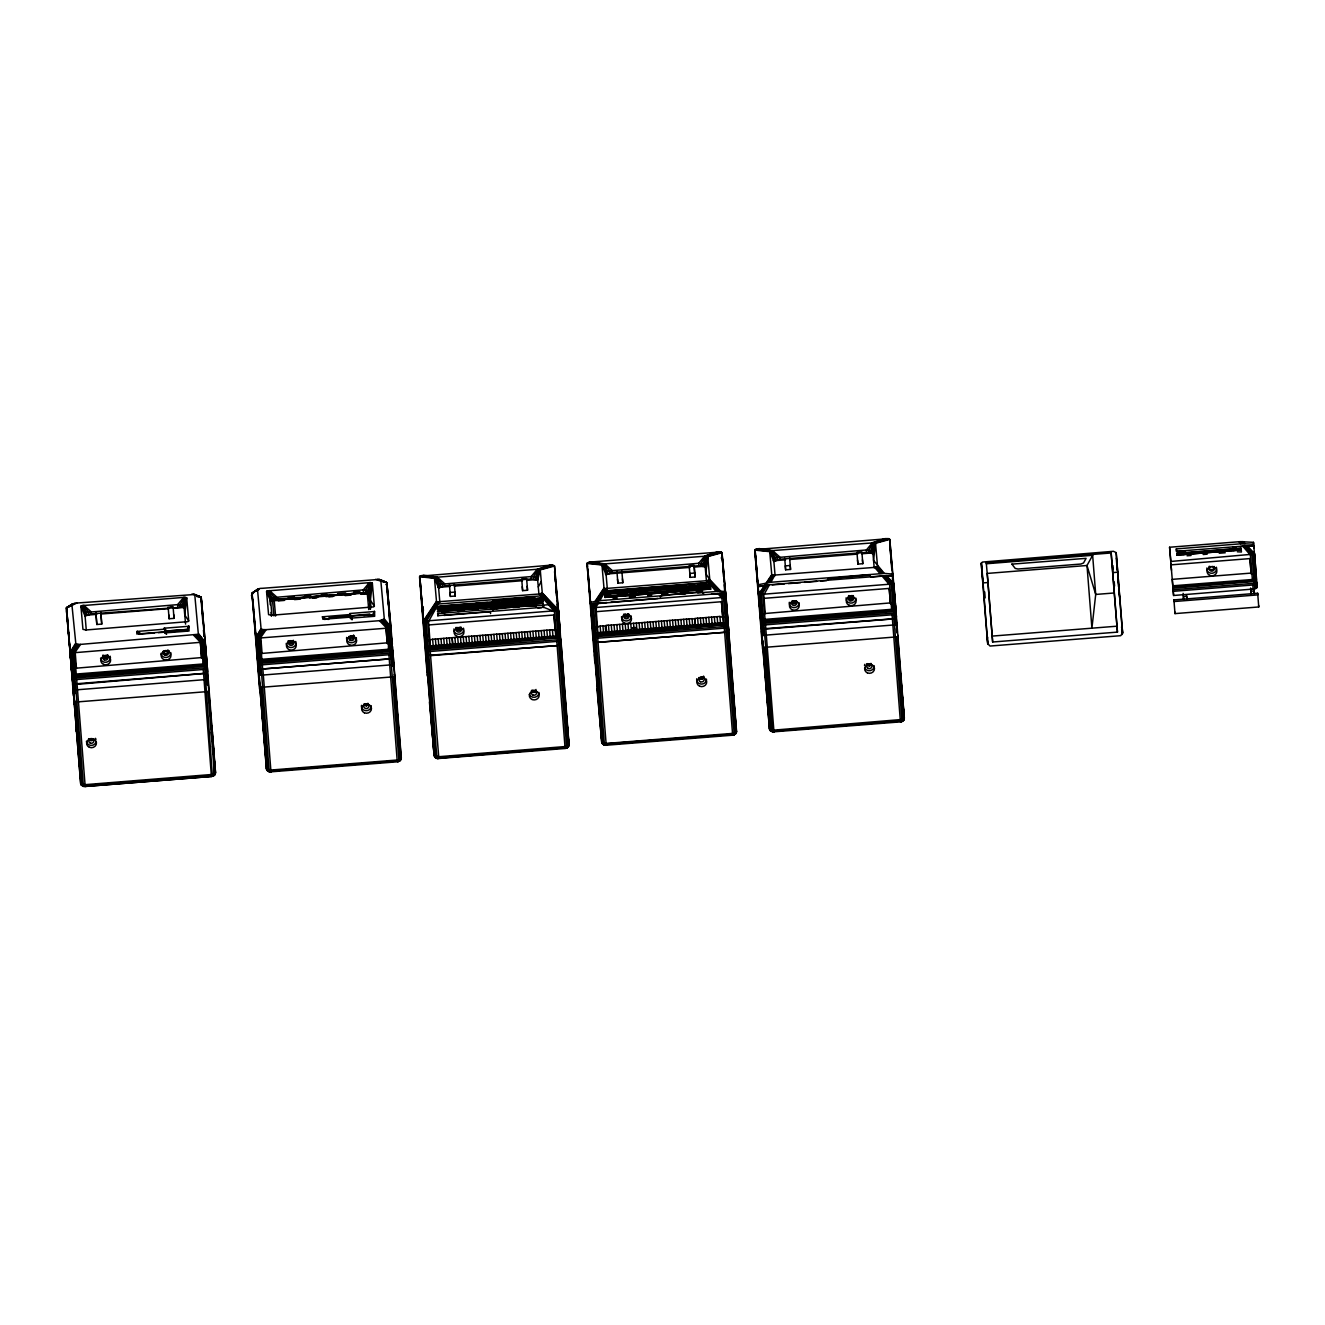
<?xml version="1.0" encoding="UTF-8"?>
<svg xmlns="http://www.w3.org/2000/svg" width="1325" height="1325" viewBox="0 0 1325 1325"><rect width="100%" height="100%" fill="white"/><g stroke="black" fill="none" stroke-linecap="round" stroke-linejoin="round"><path stroke-width="1.5" d="M563.87 685.257L563.97 694.002M1122.54 633.714L1116.18 552.624L1113.447 551.299L982.372 562.065L981.245 563.34L984.839 609.318L987.688 643.536L990.007 646.053L1120.718 635.685L1122.623 632.837L1116.18 552.624M82.034 785.51L84.038 786.205L80.593 783.373L72.345 678.251L74.713 675.088L74.548 653.076L80.543 644.397L198.353 634.261L194.742 594.478L76.784 603.041L73.306 603.687L66.532 607.678L80.808 784.234L84.287 786.321M207.495 685.207L205.971 665.779L202.841 663.991L202.725 642.807L197.309 634.758L204.944 641.963L215.263 773.32C214.932 776.417 209.698 777.228 214.849 774.926L215.528 772.657L207.329 667.535L205.243 665.283M269.836 771.581L267.435 770.885L266.391 768.765L257.977 663.51L260.346 660.347L260.18 638.335L266.176 629.657L379.447 620.68L384.316 619.007L380.788 580.184L379.248 579.406L262.416 588.3C252.363 587.671 250.094 601.732 252.164 592.954L258.922 588.963L252.164 592.954M399.405 760.815L401.326 758.049L392.962 652.794L388.457 649.25L388.357 628.067L382.942 620.017L390.577 627.222L393.028 657.614L392.167 658.21M387.248 643.486L386.055 628.348L387.248 643.486L391.455 644.248L392.101 651.635L390.395 653.026L398.875 759.755C397.417 762.985 397.252 761.792 400.63 760.302L392.581 647.097M558.786 637.209L560.872 639.462L569.038 744.733L566.537 748.194L568.773 745.379L558.487 610.013L542.273 592.904L540.252 569.882L537.254 569.27L437.3 577.187L434.467 578.28L436.488 601.302L437.399 601.832L539.424 593.981L542.273 592.904M720.783 593.236L724.841 597.691L735.441 732.692C732.41 736.418 734.414 735.209 736.319 732.096L726.001 596.73L722.655 593.219L590.718 604.15M758.115 586.859L767.705 584.888L886.375 575.63L893.762 583.398L904.329 718.117L903.633 720.386C898.118 722.787 903.965 721.744 904.064 718.779L897.638 636.248M73.786 703.84L74.747 700.412M269.671 771.316L266.607 769.61L259.717 685.803M429.416 701.985L434.318 756.293C438.707 759.291 436.472 759.208 434.087 755.449L427.462 674.077M595.538 603.19L592.325 608.208L602.974 743.209C607.032 746.687 603.637 745.296 601.633 742.149L594.527 654.666M594.196 650.592L593.385 636.894L597.277 632.704L723.864 622.651L725.553 623.446L728.369 626.178L736.567 731.45L735.888 733.702L733.388 734.944M762.852 640.72L769.775 729.429L770.438 730.969L773.088 731.781L769.61 729.694L762.753 647.478M984.839 609.318L985.005 607.496M72.395 669.589L73.041 676.959L76.684 679.543L85.197 786.454L211.42 776.5L203.272 669.489L206.468 666.376L205.822 658.989L201.615 658.227L200.423 643.089L201.615 658.227M425.921 641.515L426.567 648.902L428.488 649.995L558.289 639.693L566.57 746.439C567.1 748.724 563.87 749.486 564.98 746.687L556.815 641.433L560.011 638.302L559.365 630.915L552.392 629.739L432.612 639.246L426.352 641.085L425.342 644.497M593.434 628.232L594.08 635.619L595.985 636.712L725.802 626.41L734.116 733.156C734.646 735.441 731.417 736.203 732.526 733.404L724.311 628.149C728.882 625.632 729.446 615.28 722.655 616.887L721.463 601.732L596.3 611.67M761.179 614.916L761.825 622.303L763.747 623.396L893.547 613.094L901.878 719.839C902.457 722.125 899.079 722.804 900.288 720.088L892.073 614.817L895.269 611.703L894.623 604.316L890.417 603.554L889.207 588.416L764.061 598.337M726.233 600.142L722.009 552.724L707.749 556.599L709.769 579.621L706.921 580.698L604.896 588.548L603.985 588.018L601.964 564.997L604.813 563.903L706.838 556.069L707.749 556.599L705.811 573.675L709.769 579.621L720.767 591.215L725.537 591.579L725.653 593.103L711.475 594.229M893.994 586.809L889.771 539.408L875.51 543.283L877.531 566.305L874.682 567.382L772.657 575.232L771.746 574.702L769.726 551.664L772.574 550.587L874.599 542.737L875.51 543.283L873.556 560.359L884.272 573.41L892.901 574.073L893 575.315L871.867 577.004M899.278 667.402L898.996 656.653M1121.53 627.421L1121.878 626.096M74.846 693.654L74.051 683.336L72.676 682.425L66.25 608.175L72.262 604.2M762.852 628.795L761.461 627.752L758.016 586.031L768.136 585.236M205.06 667.336L204.646 658.426M390.693 652.596L390.279 643.685M558.603 639.263L558.173 630.369M726.1 625.98L725.686 617.086M893.862 612.663L893.431 603.753M1173.586 595.488L1169.577 547.242L1240.266 541.643L1253.483 542.339L1253.649 544.244L1242.088 543.697L1176.335 548.898L1176.534 551.266L1247.123 545.817L1254.493 553.585L1257.193 587.207L1254.742 588.929L1173.586 595.488L1173.254 591.314L1252.821 585.004L1254.841 581.609L1254.179 573.94L1251.148 573.742L1249.955 558.587L1171.118 564.848M707.749 556.599L705.165 566.967L698.855 565.676L612.067 572.566L606.121 574.818L601.964 564.997L587.025 563.44L594.826 662.616M875.51 543.283L872.927 553.651L866.616 552.343L779.812 559.233L773.866 561.502L769.726 551.664L754.786 550.107L762.587 649.3M901.845 721.595L903.203 719.376L896.777 636.845M186.461 597.641L183.413 605.293L184.125 608.324L186.709 597.939L184.837 597.31L81.736 605.674L80.924 606.337L82.945 629.358L85.943 629.988L187.935 621.64L188.73 620.978L186.709 597.939L184.771 615.032L188.73 620.978M372.093 582.901L369.046 590.553L369.758 593.583L372.342 583.215L370.47 582.569L267.352 590.933L266.557 591.596L268.577 614.634L271.575 615.247L373.567 606.9L374.362 606.237L372.342 583.215L370.404 600.291L374.362 606.237M212.348 776.152L215.445 773.552L214.021 757.254M393.028 657.614L386.718 584.905M400.233 760.384L397.798 761.66M401.326 758.049L398.825 761.511M561.154 643.635L557.096 645.606L427.544 655.411L426.219 654.351L423.503 620.729L436.488 601.302M566.454 717.107L568.955 745.611L566.537 748.194M567.945 747.068L566.222 748.294M733.619 734.779L736.501 732.327L733.338 694.433M736.567 731.45L732.526 733.404L605.972 743.457L602.014 742.762L591.016 607.446L593.683 603.455M903.004 704.751L904.246 719.011L901.53 721.694M164.201 628.216L166.254 632.042L164.201 628.216L188.928 626.261L187.819 630.336L158.437 632.671M352.036 619.023L349.833 617.168L322.919 619.305L322.406 616.804L349.585 614.568L351.887 617.317L349.833 613.492L374.561 611.521L373.451 615.595L369.526 615.91M73.571 689.066L71.964 670.003L74.134 668.529L72.941 653.109L76.983 644.314L80.543 644.397M260.313 674.905L259.832 668.727L258.309 667.684L257.348 656.223L259.766 653.788L258.574 638.368L262.615 629.574L266.176 629.657M394.701 675.088L394.85 676.711L259.866 687.427L260.528 685.803M595.008 660.794L595.786 659.204M185.798 597.409L182.022 604.813L182.221 607.198L183.595 607.678M371.431 582.669L367.654 590.072L367.837 592.457L369.228 592.938M538.298 586.958L541.263 581.393M1092.645 555.308L1086.997 565.493L1091.916 628.183L1095.709 594.445L1092.645 555.308L986.347 563.754L986.28 562.877L1111.162 552.972L1117.472 632.108L992.657 642.012L987.208 573.427L1086.997 565.493L1095.709 594.445L1114.242 592.971L1111.162 552.972M423.503 620.729L435.147 757.569L438.592 758.165L567.597 747.499L559.498 637.723L556.368 635.934L554.397 611.57L542.703 597.857L542.521 595.753L436.886 604.15L437.068 606.237L428.538 621.558L429.929 640.704L429.929 639.462M769.477 584.756L763.796 594.942L765.237 613.492L760.765 615.33L762.537 636.596M892.139 569.717L889.771 539.408L888.462 538.629L755.051 549.627L757.917 584.772L770.868 582.271L774.744 575.315M438.31 604.018L439.486 601.914M66.498 610.676L71.616 669.572L66.78 610.179M182.221 607.198L91.028 613.906L85.082 616.175L80.924 606.337M71.914 604.713L75.856 643.983L70.606 652.629L71.55 652.943L204.944 641.963L198.684 633.747M367.837 592.457L276.66 599.165L270.714 601.434L266.557 591.596M257.878 589.459L251.883 593.434L255.841 637.457L257.183 638.203L388.357 628.067L390.858 626.725L386.867 582.735L380.374 579.737M420.273 582.238L425.259 641.615M558.736 613.425L554.513 566.007L540.252 569.882L537.668 580.251L531.358 578.942L444.554 585.832L438.608 588.101L434.467 578.28L419.512 576.723L427.279 675.899M587.82 568.955L592.623 628.348M759.01 597.525L755.565 555.639M598.536 602.892L595.322 608.324L597.277 632.704M706.358 587.571L710.498 587.902L604.697 596.316L604.366 592.49L605.392 591.314L710.018 582.487L604.233 590.884L605.392 591.314M605.74 590.751L606.983 588.631M592.921 634.261L590.536 602.295L599.861 600.656L604.366 592.49M212.398 776.351L204.762 667.767L74.962 678.069L75.392 683.717L77.016 683.717L205.193 673.282M75.442 643.519L70.242 652.182L71.716 670.947M255.874 637.441L261.075 628.779L257.547 589.973M85.28 786.52L83.939 786.454L83.309 784.682L75.442 683.584L74.001 683.485L71.55 652.943L76.983 644.314L75.856 643.983M261.273 687.294L267.716 769.808L268.776 771.663L271.145 771.763M604.995 745.246C608.308 745.246 603.504 745.71 604.349 743.457L595.985 636.712L597.724 638.203L724.311 628.149M892.073 614.817L765.486 624.87L763.747 623.396L772.74 731.913L900.304 721.893M268.776 771.663L266.756 769.361L256.238 637.888L261.075 628.779M556.368 635.934L429.78 645.971L426.981 648.24L425.888 650.178L434.087 755.449L438.426 756.741L566.57 746.439L569.038 744.733L566.52 715.947M897.323 632.124L895.75 612.034L891.626 609.318L765.038 619.371L763.515 620.415L761.146 623.578L769.394 728.833L772.839 731.665M438.36 601.947L426.203 621.64L428.257 647.031L558.057 636.712L556.003 611.338L542.538 596.101M596.995 603.041L593.716 608.357L595.753 633.747L725.553 623.446L723.5 598.055L719.326 593.318M598.387 600.788L605.856 588.664M767.705 584.888L761.461 595.041L763.515 620.415L893.315 610.113L891.261 584.739L883.311 575.713M769.262 582.404L773.618 575.332M270.433 771.763L269.107 770.057L261.224 668.959L259.634 668.744L257.183 638.203L262.615 629.574L261.489 629.243M437.399 601.832L424.812 621.491L435.428 756.492C436.14 758.91 438.873 759.589 436.819 756.741L428.488 649.995L430.227 651.486L556.815 641.433M596.979 600.937L604.896 588.548M766.363 585.054L760.086 594.875L763.332 634.99M767.97 582.536L772.657 575.232M72.941 653.109L78.622 644.463M258.574 638.368L264.255 629.723M436.737 601.6L423.868 621.16L558.223 610.51L542.074 593.252M594.362 603.339L591.381 607.877L725.719 597.227L721.959 593.202M595.852 601.07L604.233 588.333M765.303 585.186L759.126 594.561L893.481 583.894L885.729 575.613M766.96 582.669L771.995 575M184.837 597.31L180.001 604.581L180.183 606.966M370.47 582.569L365.634 589.84L365.816 592.225M595.19 601.186L603.985 588.018M764.674 585.286L758.761 594.113L760.5 616.274M766.347 582.768L771.746 574.702M70.606 652.629L76.983 644.314M256.238 637.888L262.615 629.574M183.711 597.327L177.633 604.631L177.815 607.016M369.344 582.586L363.265 589.89L363.447 592.275M388.904 654.749L397.285 761.809L270.979 771.829L262.847 668.959L261.025 668.993L260.578 663.328L262.317 664.802L388.904 654.749L390.395 653.026L260.578 663.328L258.673 662.235L258.027 654.848M329.577 617.218L328.12 619.537L329.627 617.831L369.774 614.651L371.53 616.092L369.708 614.038L329.627 617.831M493.48 599.943L492.022 602.262L493.546 600.556L533.677 597.376L535.433 598.817L533.611 596.763L493.546 600.556M494.225 608.092L492.767 610.411L494.275 608.705L534.406 605.525L536.178 606.966L534.356 604.912L494.275 608.705M661.738 594.793L660.264 597.111L661.788 595.405L701.919 592.225L703.674 593.666L701.869 591.612L661.788 595.405M828.87 577.932L827.413 580.251L828.92 578.561L869.067 575.365L870.823 576.806L869.001 574.752L828.92 578.561M73.521 677.191L205.309 666.094L204.067 642.426L197.309 634.758M73.869 677.257L71.55 652.943M259.137 662.45L390.941 651.353L389.699 627.686L382.942 620.017M259.485 662.517L257.183 638.203M427.047 649.134L559.498 637.723L557.345 610.974L541.461 593.567M427.395 649.184L427.627 647.759L558.786 637.342M594.544 635.851L727.011 624.439L595.124 634.476L595.538 636.265M762.306 622.518L894.11 611.421L892.603 584.375L884.653 575.663M762.653 622.584L762.885 621.16L894.044 610.742M1254.609 582.851C1257.491 581.559 1256.564 574.918 1254.179 573.94M205.193 673.415L207.396 672.222M206.534 672.951L207.661 671.576L205.226 641.466M215.197 774.181L211.536 775.44L85.015 785.493L81.173 784.814L73.902 693.207M393.177 657.598L390.825 658.674M401.061 758.695L397.268 760.003L270.714 770.057L266.391 768.765M400.978 759.556L397.318 760.815L270.797 770.868L266.971 770.189M568.69 746.24L565.03 747.499L438.509 757.552L434.666 756.873M736.236 732.957L732.576 734.216L603.14 744.037L601.848 743.01L596.962 688.702M903.998 719.641L900.338 720.899L773.8 730.953L769.974 730.274M66.532 607.678L73.306 603.687L66.532 607.678L66.73 610.312M202.841 663.991L76.237 674.044L74.713 675.088L204.514 664.786L202.725 642.807L195.719 635.172M388.457 649.25L261.87 659.303L260.346 660.347L390.146 650.045L388.357 628.067L381.352 620.431M67.409 607.214L73.306 603.687M253.042 592.474L258.922 588.963M74.896 603.289L68.751 606.85L76.784 603.041M255.907 591.215L258.988 589.443M555.556 580.118L554.513 566.007L551.813 565.079L419.793 576.226L426.021 655.709M725.007 591.149L722.009 552.724L720.701 551.962L589.509 562.098L587.025 563.44L591.248 610.858M1251.082 573.096L1172.244 579.356L1173.006 588.101L1255.504 581.294L1253.351 554.546L1245.401 545.834M166.536 631.031L187.719 629.425L166.536 631.031L164.582 628.1M82.978 786.288L84.634 786.388M773.088 731.98L770.835 730.969M735.143 734.216L603.504 744.667M902.905 720.899L771.266 731.35L764.293 647.362M550.19 565.112L537.254 569.27L531.159 576.574L531.358 578.942M717.686 551.829L704.751 555.987L698.673 563.291L698.855 565.676M885.448 538.513L872.512 542.654L866.418 549.958L866.616 552.343M551.813 565.079L538.381 569.237L533.528 576.524L533.71 578.892M719.309 551.796L705.877 555.953L701.024 563.241L701.223 565.626M887.071 538.48L873.639 542.637L868.786 549.908L868.985 552.293M566.189 747.78L567.117 747.499M901.48 721.181L902.424 720.899M166.619 634.195L164.201 631.909L136.79 633.996L137.253 631.429L164.3 629.209L166.403 631.992M349.585 614.568L352.036 617.251M553.188 565.245L539.341 569.352L535.565 576.739L535.747 579.124M720.701 551.962L706.838 556.069L703.062 563.456L703.244 565.841M888.462 538.629L874.599 542.737L870.823 550.14L871.005 552.525M554.148 565.56L540.004 569.568L536.94 577.22L537.138 579.605M889.406 538.96L875.262 542.968L872.214 550.62L872.397 553.005M364.789 703.923L366.793 704.006A2.633 2.418 -4.9 0 0 367.919 703.293M364.358 705.182L366.942 705.596M531.921 690.275L534.505 690.689A2.633 2.418 -4.9 0 0 536.012 689.447M532.054 691.865L534.638 692.279M700.047 677.323L702.051 677.406A2.633 2.418 -4.9 0 0 703.558 676.164M699.6 678.582L702.184 678.996M867.229 663.659L869.813 664.09A2.633 2.418 -4.9 0 0 870.939 663.378M867.362 665.266L869.945 665.68M74.134 668.529L76.453 668.164L75.26 653.01M259.766 653.788L262.068 653.424L260.893 638.269M212.58 776.003L214.451 774.993L213.921 768.997M398.361 761.378L399.239 761.213M389.235 658.923L390.974 658.658M212.729 776.235L211.42 776.5M604.018 745.064L605.326 745.097M169.799 606.867L173.078 606.602L174.006 618.361L169.087 618.758L168.739 614.833M353.792 592.258L358.711 591.861M272.503 600.092L368.847 592.275L370.371 609.169M455.287 596.035L454.939 592.093L450.02 592.49L450.368 596.416L455.287 596.035L454.359 584.275M522.613 590.652L527.532 590.254L526.621 578.545L521.702 578.926L522.613 590.652L522.265 586.727M617.533 579.207L617.864 583.132L622.783 582.752L621.872 570.992M690.126 577.369L695.029 576.971L694.118 565.262L689.199 565.642L690.126 577.369L689.762 573.443L694.681 573.046L695.029 576.971M857.888 564.086L862.79 563.688L861.879 551.929L856.96 552.326L857.888 564.086L857.523 560.16M770.868 582.271L884.272 573.41M443.941 615.429L490.399 611.736L490.565 613.608M590.668 603.803L606.966 602.511M611.04 602.179L657.896 598.453M273.877 598.718L277.985 598.403M288.254 597.575L294.415 597.095M304.667 596.283L310.828 595.786M321.097 594.975L327.258 594.478M337.511 593.666L345.726 593.02M353.941 592.358L360.102 591.878M370.387 609.301L368.847 592.275L272.486 599.943L273.927 615.893M86.456 615.181L96.758 614.353M100.899 614.038L168.987 608.622M173.111 608.291L183.43 607.479M274.242 601.219L274.176 600.275L367.24 592.888L368.748 609.583M437.879 587.406L450.268 586.428M454.392 586.097L522.481 580.698M526.605 580.367L536.923 579.538M605.426 574.122L690.027 567.398M694.151 567.083L706.54 566.09M773.187 560.806L785.559 559.812M789.683 559.498L857.788 554.082M861.912 553.767L874.285 552.773M284.875 599.894L272.569 600.871L272.205 597.641L267.352 590.933M293.073 599.248L299.218 598.751M309.47 597.939L317.669 597.293M325.867 596.648L334.066 595.985M344.318 595.173L350.462 594.693M360.715 593.865L368.913 593.219L368.847 592.275M278.3 600.904L284.362 600.424M294.481 599.612L300.56 599.132M312.7 598.171L316.741 597.84M328.882 596.879L332.923 596.565M345.063 595.588L351.142 595.107M361.245 594.312L367.323 593.832L367.24 592.888M95.947 613.624L96.824 624.489L101.743 624.092L100.816 612.332M790.545 569.435L790.197 565.493L785.278 565.891L785.626 569.816L790.545 569.435L789.617 557.676M614.518 591.563L618.576 591.248M630.783 590.271L634.857 589.956M647.064 588.979L653.175 588.499M663.345 587.687L669.44 587.207M681.646 586.23L685.721 585.915M697.927 584.938L702.002 584.623M604.713 592.474L710.217 584.64L604.415 593.037M437.068 606.237L542.703 597.857M441.109 606.204L471.385 603.803M475.427 603.471L487.55 602.511M542.521 595.753L542.703 598.155L537.072 598.602L537.238 600.457M618.725 592.871L622.8 592.557M635.006 591.579L639.081 591.265M651.287 590.287L657.382 589.807M667.552 588.996L673.663 588.515M683.832 587.704L689.928 587.223M702.134 586.263L706.208 585.932M710.299 585.733L604.515 594.13L710.299 585.733L710.614 589.426M542.836 599.397L437.2 607.794L542.836 599.397L543.002 601.451M604.631 595.637L610.742 595.157M622.949 594.18L627.007 593.865M639.213 592.888L643.287 592.573M655.494 591.596L659.568 591.281M671.775 590.304L677.87 589.824M688.039 589.012L694.151 588.532M443.411 608.821L449.506 608.324M459.659 607.529L463.733 607.198M475.923 606.237L482.018 605.757M492.171 604.945L498.266 604.465M510.456 603.488L514.514 603.173M526.704 602.196L532.799 601.716M710.448 587.372L604.697 596.316M363.63 615.446L373.352 614.684L363.613 615.396M1185.726 550.902L1176.55 551.631L1176.335 548.898M1232.598 547.175L1236.457 546.877M1240.299 546.579L1253.748 545.503L1254.725 556.997M140.814 634.062L137.253 631.429L140.814 634.062L154.512 632.986M449.655 610.146L455.75 609.666M465.92 608.854L472.015 608.374M482.168 607.562L488.263 607.082M500.453 606.121L504.51 605.79M516.7 604.829L520.775 604.498M532.965 603.537L539.06 603.057M772.177 584.921L784.317 583.944M788.375 583.629L800.515 582.669M804.557 582.338L816.697 581.377M820.755 581.062L826.817 580.582M543.184 603.19L437.515 611.57L543.184 603.19L543.532 607.546M613.061 598.271L617.119 597.939M629.325 596.979L635.437 596.498M647.643 595.521L651.718 595.207M663.924 594.229L667.982 593.915M680.189 592.938L686.3 592.457M696.47 591.646L702.581 591.165M441.705 612.763L445.763 612.432M457.953 611.471L464.048 610.991M474.217 610.179L478.275 609.864M490.465 608.887L496.56 608.407M508.75 607.43L512.825 607.115M525.015 606.154L529.072 605.823M437.879 615.91L437.681 613.508L492.552 609.152M496.61 608.838L502.705 608.357M512.874 607.546L518.969 607.065M529.122 606.254L548.55 604.713M599.861 600.656L669.175 595.157M679.377 594.345L685.489 593.848M697.728 592.888L720.767 591.215M1182.894 554.479L1186.902 554.148M1198.976 553.188L1203.001 552.873M1215.075 551.912L1221.12 551.432M1233.178 550.471L1237.202 550.157M1241.26 549.958L1176.882 555.076L1241.26 549.958L1241.426 552.012L1237.351 551.796M1187.051 555.788L1191.076 555.473M1203.15 554.513L1207.174 554.181M1219.248 553.237L1225.277 552.757M554.397 611.57L543.532 607.231L437.863 615.645L437.681 613.508M537.9 607.993L541.66 607.695M428.803 624.953L553.949 615.015L555.755 635.983M992.657 642.012L988.003 582.52L982.951 582.917L981.245 563.34M1112.834 572.615L1117.886 572.201M163.19 651.304L169.318 650.807M162.511 653.722L168.656 653.225M201.549 657.581L76.453 668.164M387.182 642.84L262.068 653.424M597.476 626.775L602.908 625.731L603.471 632.207M605.691 625.516C609.401 642.476 601.268 622.949 608.473 625.301L609.086 632.373L611.819 631.545M608.473 625.301L614.038 624.853L614.618 631.313M614.038 624.853L619.62 624.406L620.183 630.882M619.62 624.406L625.185 623.976L625.798 631.048L628.547 630.22M625.185 623.976L630.75 623.528L631.329 629.988M630.75 623.528L636.331 623.081L636.894 629.557M636.331 623.081L641.896 622.651L642.509 629.723L645.258 628.895M641.896 622.651L647.478 622.203L648.041 628.663M647.478 622.203L653.043 621.756L653.606 628.232M653.043 621.756L658.608 621.309L659.237 628.381L661.97 627.57M658.608 621.309L664.189 620.878L664.753 627.338M664.189 620.878L669.754 620.431L670.334 626.907M669.754 620.431L675.319 619.984L675.949 627.056L678.682 626.245M675.319 619.984L680.901 619.553L681.464 626.013M680.901 619.553L686.466 619.106L687.046 625.582M686.466 619.106L692.048 618.659L692.66 625.731L695.443 625.516L694.83 618.444L697.612 618.212L698.176 624.688M697.612 618.212L703.178 617.781L703.757 624.241M703.178 617.781L708.759 617.334L709.372 624.406L712.105 623.578M708.759 617.334L714.324 616.887L714.904 623.363M714.324 616.887L719.906 616.456L720.469 622.916M890.35 602.908L765.237 613.492M605.74 626.129L602.908 625.731M695.443 625.516L694.88 619.04L692.048 618.659M597.476 626.824L593.004 628.663L602.014 742.762L604.647 745.18M1256.001 575.05L1256.332 577.352M257.216 654.964L257.348 656.637M760.368 615.032L755.3 556.136M392.084 644.811L392.432 647.097M560.144 631.462L560.326 633.781M592.656 628.895L592.788 630.518M727.491 618.195L727.839 620.497M760.567 615.562L760.55 616.688M895.253 604.879L895.584 607.165M206.501 660.115L206.799 661.838M392.134 645.374L392.399 646.815M727.541 618.758L728.7 630.352L724.642 632.323L596.432 642.377L593.716 641.068L592.871 630.915M631.727 627.835L635.818 627.503M631.743 628.116L635.834 627.802M1172.807 585.816L1252.373 579.505L1256.497 582.205L1256.928 587.869M1172.89 586.743L1254.046 580.3L1252.009 554.927L1244.043 545.9M1172.94 587.422L1254.792 580.93M440.977 638.584L441.589 645.656L444.322 644.828M457.688 637.259L458.301 644.331L461.034 643.503M474.4 635.917L475.013 642.989L477.745 642.178M491.111 634.592L491.724 641.664L494.473 640.853M507.823 633.267L508.436 640.339L511.185 639.528M524.534 631.942L525.164 639.014L527.897 638.186M541.246 630.617L541.875 637.689L544.608 636.861M74.084 675.833L205.259 665.415M259.717 661.092L390.892 650.674M1173.122 589.724L1254.295 583.265L1254.742 588.929M76.684 679.543L203.272 669.489M203.603 673.531L77.827 684.28L75.442 683.584M389.384 658.923L262.648 668.976L262.317 664.802M1173.917 599.91L1257.673 593.252L1257.806 594.892L1174.049 601.533L1173.917 599.91L1174.993 613.608L1258.75 606.966L1257.673 593.252M992.127 636.099L1116.942 626.195L1117.472 632.108M85.197 786.454L211.503 776.433M564.997 748.493L437.78 758.579M597.724 638.203L606.237 745.23L732.543 735.209M382.544 581.841L386.502 582.288L388.457 605.293M196.928 596.581L201.234 597.459L205.193 641.482M772.74 731.913L774.082 731.98M437.449 758.529L438.857 758.447L430.227 651.486M269.737 771.846L270.979 771.829M1247.123 545.817L1253.831 546.331M886.375 575.63L893.1 576.143L893.199 577.402M722.655 593.219L725.702 593.451L725.818 594.958M755.929 549.146L770.521 551.001L775.373 557.709L775.556 560.094M588.168 562.479L602.759 564.317L607.612 571.042L607.811 573.427M420.671 575.762L435.263 577.601L440.115 584.325L440.297 586.693M601.285 731.648L602.345 743.756L605.078 744.981M435.527 757.569L437.548 758.281M757.271 548.782L771.448 550.736L777.328 557.162L777.527 559.548M589.509 562.098L603.703 564.069L609.583 570.495L609.765 572.88M422.013 575.381L436.19 577.352L442.07 583.778L442.268 586.163M758.877 548.55L772.574 550.587L779.63 556.848L779.812 559.233M591.116 561.883L604.813 563.903L611.868 570.181L612.067 572.566M423.619 575.166L437.3 577.187L444.372 583.464L444.554 585.832M762.803 628.812L893.994 618.742L896.462 617.036L893.762 583.398M268.246 771.266L399.885 760.815L393.757 676.777M350.181 617.218L350.612 618.179L374.677 616.274L374.561 611.521M166.039 633.681L164.201 631.909M721.164 557.974L722.473 558.736L727.607 617.632M385.906 584.573L386.85 584.888M375.687 579.323L380.838 581.211M377.608 579.257L386.502 582.288M191.976 593.997L200.87 597.028L201.715 607.678M379.248 579.406L385.558 581.957M193.616 594.147L199.926 596.697M380.788 580.184L386.867 582.735L389.914 619.769M194.742 594.478L200.87 597.028M195.173 594.925L201.234 597.459L204.282 636.414M83.608 786.404L81.173 784.814M326.165 619.057L322.406 616.804L324.923 619.587M140.533 633.781L136.79 631.545L139.291 634.327M1254.775 580.797L1256.067 588.466M894.044 610.61L895.816 624.473M390.875 650.542L392.962 666.458M1255.355 574.503L1257.193 587.207M894.623 604.316L895.485 605.558M726.862 617.649L727.74 618.891L726.001 596.73M559.365 630.915L561.187 643.635M391.455 644.248L392.332 645.49M205.822 658.989L206.7 660.231M269.406 590.519L276.461 596.78L276.66 599.165M83.773 605.26L90.829 611.521L91.028 613.906M350.264 618.112L352.119 619.818M379.447 620.68L386.768 628.282L387.96 643.437M193.814 635.404L201.135 643.023L202.327 658.177M1243.082 541.544L1245.02 543.598M1242.486 541.544L1244.407 543.581M1246.477 545.801L1254.212 554.082L1170.853 561.452L1169.577 547.242M877.332 566.636L883.659 573.41M709.571 579.969L720.104 591.215M708.974 580.3L718.978 591.248M268.296 590.668L274.176 597.095L274.358 599.48M82.663 605.409L88.543 611.835L88.725 614.22M1241.508 541.577L1243.363 543.614M876.719 566.967L882.632 573.443M540.534 593.832L542.703 598.155M1240.266 541.643L1242.088 543.697M875.792 567.233L881.34 573.51M708.03 580.549L709.753 582.503M710.051 582.834L717.554 591.331M383.985 619.52L390.577 627.222M198.353 634.261L204.944 641.963M539.424 593.981L541.014 595.869M1242.635 546.016L1250.403 555.142L1252.373 579.505M874.682 567.382L879.982 573.609M881.887 575.828L889.655 584.954L891.626 609.318M706.921 580.698L708.527 582.586M708.958 583.099L709.836 584.126M710.2 584.557L716.063 591.43M1238.974 541.726L1240.73 543.797M717.769 593.434L721.91 598.287L723.864 622.651M384.316 619.007L390.858 626.725L392.349 644.232M163.969 629.309L166.254 632.042M555.357 581.774L554.976 572.019M554.562 571.572L558.189 609.483M597.227 690.093L598.519 692.263M261.704 715.301L263.278 718.862M77.479 733.487L76.718 732.543L77.43 740.609M81.736 605.674L86.572 612.382L86.771 614.767M769.394 728.833L773.734 730.141L903.203 719.376L904.329 718.117L900.371 672.901M80.593 783.373L84.933 784.682L213.077 774.38L215.528 772.657L212.663 739.764M266.756 591.265L270.929 598.337L271.112 600.722M81.123 606.005L85.297 613.077L85.479 615.463M986.976 635.404L987.771 638.021M429.681 703.376L430.211 704.602M1119.774 598.602L1118.996 592.755M729.297 650.128L730.257 657.929M394.055 676.727L394.999 684.528M773.982 731.913L765.486 624.87M764.724 675.386L764.989 676.777M75.922 729.926L76.188 731.317M164.548 631.959L164.979 632.919L189.044 631.015L188.928 626.261M1171.499 570.28L1170.886 563.887M256.189 637.441L252.28 596.051L259.567 689.215M874.202 567.796L872.744 551.266L866.418 549.958L775.373 557.709L773.684 559.117L775.092 575.663M862.442 559.763L862.79 563.688M706.44 581.112L704.983 564.582L698.673 563.291L607.612 571.042L605.923 572.45L607.33 588.979M538.944 594.395L537.47 577.866L531.159 576.574L440.115 584.325L438.426 585.733L439.834 602.262M527.184 586.329L527.532 590.254M387.066 585.352L390.825 626.742M371.05 607.728L369.576 591.198L363.265 589.89L272.205 597.641L270.515 599.049L271.923 615.595M274.176 600.275L275.6 616.042M269.952 600.954L270.283 604.763M270.979 612.382L271.327 616.175M185.583 624.125L183.943 605.939L177.633 604.631L86.572 612.382L84.899 613.79L86.291 630.336M173.641 614.436L174.006 618.361M543.349 605.128L543.532 607.231M1258.601 605.326L1258.75 606.966M1254.394 593.517L1254.162 590.967L1250.883 591.232L1251.115 593.766M1186.902 598.867L1186.67 596.316L1183.391 596.581L1183.622 599.132M1174.844 611.984L1174.993 613.608M1121.911 624.688L1122.623 632.837M1121.679 629.193L1122.159 634.543M986.28 562.877L988.003 582.52M987.241 636.795L987.903 644.397M896.926 623.065L897.075 624.704L762.074 635.42L761.941 633.781M897.87 635.155L898.002 636.778L763.018 647.494L762.885 645.871M900.338 674.226L901.232 684.396M901.58 688.47L902.656 700.693M900.338 679.493L900.702 683.518M901.58 693.604L902.292 701.67M902.988 709.736L903.882 719.806M869.448 664.156L869.597 665.763M867.411 663.775L867.544 665.365M765.038 619.371L763.084 595.008M765.701 680.023L766.579 690.093M766.927 694.134L767.821 704.221M768.351 710.266L769.229 720.353M769.759 726.398L770.107 730.423M732.079 680.056L732.924 691.617M732.046 686.764L732.41 690.789M733.47 702.896L734 708.941M734.696 717.007L735.408 725.057M722.738 616.87L723.251 622.7M717.107 616.672L717.686 623.131M711.542 617.119L712.154 624.191M705.977 617.549L706.54 624.025M700.395 617.997L700.975 624.473M701.687 677.489L701.836 679.079M689.248 618.891L689.828 625.35M683.683 619.322L684.247 625.798M678.118 619.769L678.731 626.841M672.537 620.216L673.117 626.675M666.972 620.647L667.535 627.122M661.407 621.094L662.02 628.166M655.825 621.541L656.388 628M650.26 621.972L650.823 628.447M644.679 622.419L645.292 629.491M639.114 622.866L639.677 629.325M633.549 623.313L634.112 629.773M627.967 623.744L628.58 630.816M622.402 624.191L622.965 630.65M616.837 624.638L617.4 631.098M611.256 625.069L611.868 632.141M600.109 625.963L600.689 632.423M597.393 626.824L597.89 632.654M597.757 691.319L598.287 697.364M598.817 703.426L599.529 711.492M600.059 717.537L600.937 727.624M564.351 691.286L564.715 695.393M565.079 699.501L566.156 711.84M565.03 700.826L566.106 713.049M565.03 706.092L565.56 712.138M566.454 722.224L567.166 730.29M567.696 736.336L568.574 746.406M552.392 629.739L552.972 636.199M549.61 629.955L550.173 636.414M546.827 630.17L547.391 636.646M544.045 630.402L544.658 637.457M538.463 630.832L539.027 637.308M535.681 631.064L536.244 637.524M532.898 631.28L533.462 637.739M530.116 631.495L530.679 637.971M534.141 690.772L534.29 692.362M527.333 631.727L527.946 638.799M532.103 690.375L532.253 691.981M521.752 632.158L522.332 638.633M518.969 632.389L519.533 638.849M516.187 632.605L516.75 639.081M513.404 632.82L513.967 639.296M510.605 633.052L511.218 640.124M505.04 633.499L505.603 639.958M502.258 633.714L502.821 640.19M499.475 633.93L500.038 640.406M496.676 634.162L497.256 640.621M493.894 634.377L494.507 641.449M488.329 634.824L488.892 641.283M485.546 635.039L486.109 641.515M482.747 635.255L483.327 641.731M479.965 635.487L480.544 641.946M477.182 635.702L477.795 642.774M471.617 636.149L472.18 642.608M468.835 636.364L469.398 642.84M466.036 636.596L466.615 643.056M463.253 636.812L463.816 643.271M460.471 637.027L461.083 644.099M454.906 637.474L455.469 643.933M452.107 637.689L452.736 644.762L452.156 638.302M449.324 637.921L449.937 644.993M446.542 638.137L447.105 644.596M443.759 638.352L444.372 645.424M438.178 638.799L438.757 645.258M435.395 639.014L435.958 645.49M432.612 639.246L433.176 645.706M429.88 640.108L430.393 645.938M429.78 645.971L427.826 621.607M430.575 708.643L431.271 716.709M431.801 722.754L432.695 732.841M433.043 736.866L433.921 746.952M434.451 752.997L434.799 757.039M393.757 662.997L393.906 664.637L258.922 675.352L258.773 673.713M396.821 706.656L401.243 758.927M396.804 713.363L397.334 719.409M398.212 729.495L398.742 735.541M399.454 743.607L400.15 751.656M366.445 704.088L366.578 705.678M261.87 659.303L260.18 638.335M262.516 717.918L263.046 723.963M263.576 730.025L264.271 738.091M264.983 746.157L265.679 754.223M266.043 758.248L267.103 770.355M201.433 599.96L206.567 658.856L205.044 641.366M208.124 677.737L208.273 679.377L73.289 690.093L73.14 688.453M209.068 689.812L209.218 691.451L74.233 702.167L74.084 700.544M212.381 732.626L211.868 726.812L214.12 754.886L213.607 749.089M211.404 725.388L212.298 735.657M211.354 726.729L212.248 736.915M212.596 740.973L213.673 753.196M211.371 732.013L211.718 736.054M212.596 746.124L213.308 754.19M214.021 762.256L215.081 774.347M76.237 674.044L74.548 653.076M78.142 748.675L78.838 756.741M79.368 762.786L80.08 770.852M80.61 776.897L81.305 784.963M895.369 604.316L889.87 544.973L890.665 555.175M622.452 578.81L622.783 582.752M597.426 626.178L597.525 627.421L596.035 608.274M558.537 613.425L560.061 630.915M101.743 624.092L100.866 613.227M760.5 616.705L760.649 617.881M257.447 657.829L257.547 656.62M71.815 672.553L71.749 671.228M1254.046 589.741L1254.378 593.699M1250.618 588.018L1251.098 593.964M1186.554 595.091L1186.869 599.066M1183.126 593.368L1183.606 599.314M1114.242 592.971L1116.942 626.195M897.688 640.604L898.516 650.625M730.754 663.941L731.566 673.978M562.38 667.204L563.208 677.241M395.496 690.54L396.473 702.581M208.721 693.124L209.549 703.161M210.046 709.19L210.857 719.21M1249.955 558.587L1251.148 573.742M1173.006 588.101L1173.254 591.314M889.207 588.416L890.417 603.554M206.601 659.403L206.7 660.645M71.666 670.119L71.716 671.378M1254.493 553.585L1256.233 575.746M1253.483 542.339L1253.93 548.169M1252.821 585.004L1253.135 589.178M1116.279 558.123L1117.24 570.346M1117.72 576.458L1118.515 586.644M1112.95 565.609L1113.265 569.7M1114.242 581.973L1114.557 586.048M984.707 591.944L985.171 597.923M981.51 562.678L987.688 643.536M892.454 573.775L893.249 583.894M893.713 589.973L894.508 600.109M894.988 606.188L895.783 616.307M896.412 624.406L897.058 632.522M890.98 559.266L891.791 569.468M892.421 577.634L892.901 583.745M893.696 593.948L894.176 600.076M894.988 610.278L895.468 616.407M896.412 628.646L896.743 632.737M891.675 619.057L766.579 628.994M784.698 558.057L785.626 569.816M774.28 560.79L774.098 558.405L769.908 551.332L755.051 549.627L755.896 559.713M756.211 563.804L757.171 576.044M757.486 580.135L759.888 610.742M760.202 614.817L761.163 627.073M761.477 631.147L762.604 645.441M725.487 597.227L726.282 607.347M726.746 613.425L727.541 623.545M728.021 629.623L728.816 639.76M729.446 647.859L729.76 651.917M722.423 562.38L721.645 552.277L707.5 556.285L704.453 563.937L704.635 566.322M722.754 566.454L723.549 576.657M724.179 584.822L724.659 590.95M725.471 601.152L725.951 607.281M726.746 617.483L727.226 623.595M728.021 633.814L728.502 639.925M721.463 601.732L722.787 617.483L719.906 616.456M723.93 632.373L598.817 642.31M710.018 582.487L710.134 583.977M694.134 566.156L694.681 573.046M616.937 571.373L617.864 583.132M606.519 574.106L606.337 571.721L602.163 564.649L587.306 562.943L587.621 566.951M587.969 570.992L588.929 583.248M589.244 587.323L590.205 599.562M558.487 610.013L560.227 632.174M555.871 584.176L556.831 596.333M557.146 600.374L557.941 610.51M558.421 616.589L559.216 626.708M559.846 634.808L560.475 642.907M561.104 651.022L561.899 661.142M555.838 587.902L556.483 596.068M557.129 604.233L557.593 610.361M558.554 622.601L558.885 626.675M559.846 638.932L560.16 643.006M561.121 655.262L561.601 661.374M553.949 615.015L555.192 630.766M556.384 645.656L431.271 655.593M449.44 584.656L450.368 596.416M439.022 587.389L438.84 585.004L434.65 577.932L419.793 576.226L420.754 588.366M436.886 604.15L437.068 606.535M423.072 606.502L423.404 610.626M421.068 592.441L423.304 621.011M426.335 659.8L427.296 672.04M390.229 623.827L391.19 635.967M391.504 640.025L392.448 652.182M392.929 658.26L393.558 666.359M394.204 674.458L394.519 678.516M388.937 611.421L389.732 621.624M390.212 627.752L390.858 635.917M391.488 644.082L392.134 652.248M392.929 662.45L393.243 666.525M388.672 658.972L263.559 668.91M257.464 646.633L257.795 650.741M252.876 599.629L253.671 609.848M254.003 613.922L255.112 628.216M255.427 632.29L257.679 660.86M257.994 664.951L259.75 687.393M204.762 642.493L205.557 652.612M206.038 658.691L206.816 668.827M207.296 674.905L208.091 685.025M202.029 611.753L202.824 621.955M203.47 630.12L203.951 636.248M204.746 646.451L205.226 652.579M206.021 662.782L206.501 668.91M207.296 679.112L207.777 685.224M207.975 691.385L214.402 773.916L214.103 775.44L211.536 776.069L82.465 785.891L75.492 701.902M168.159 606.999L169.087 618.758M95.913 612.73L96.824 624.489M67.26 616.291L68.204 628.547M68.536 632.621L69.496 644.878M69.811 648.952L72.213 679.559M72.527 683.65L73.488 695.89M256.603 643.271L257.414 654.947M1212.226 566.388A2.617 2.402 -5 0 1 1213.965 569.965A2.617 2.402 -5 0 1 1209.708 570.297A2.617 2.402 -5 0 1 1210.884 566.487M1214.064 566.438A2.617 2.402 -5 0 1 1212.127 569.601A2.617 2.402 -5 0 1 1208.996 567.448M1209.046 566.835A2.617 2.402 -5 0 1 1209.261 566.222M1216.383 567.199A4.936 4.538 -5 0 1 1212.093 573.278A4.936 4.538 -5 0 1 1206.893 567.961M107.805 655.229A2.617 2.402 -5 0 1 105.188 658.459A2.617 2.402 -5 0 1 103.002 655.03A2.617 2.402 -5 0 0 106.961 655.163M110.141 656.19A4.936 4.538 -5 0 1 106.48 662.185A4.936 4.538 -5 0 1 100.567 658.128M170.776 652.562A4.936 4.538 -5 0 1 166.221 657.482A4.936 4.538 -5 0 1 160.954 653.341M167.877 649.879A2.6 2.402 -5 0 1 166.569 653.523A2.6 2.402 -5 0 1 163.124 651.469M107.723 654.981A2.617 2.402 -5 0 1 102.654 656.007M93.611 738.853A2.551 2.352 -5 0 1 88.576 738.654M96.162 741.718A4.936 4.538 -5 0 1 86.407 741.321M95.417 738.323A4.936 4.538 -5 0 1 95.98 739.383M92.452 738.837A2.633 2.418 -5 0 1 89.255 738.704M799.041 602.693A4.936 4.538 -5 0 1 793.841 607.628A4.936 4.538 -5 0 1 789.286 602.295M795.265 600.904A2.617 2.402 -5 0 1 796.11 604.631A2.617 2.402 -5 0 1 791.969 604.465A2.617 2.402 -5 0 1 793.277 600.821M853.018 595.687A2.617 2.402 -5 0 1 851.379 599.413A2.617 2.402 -5 0 1 848.298 596.648M848.513 596.051A2.617 2.402 -5 0 1 848.894 595.521M855.917 598.171A4.936 4.538 -5 0 1 850.7 603.107A4.936 4.538 -5 0 1 846.145 597.774M796.59 601.186A2.617 2.402 -5 0 1 791.522 602.213M852.025 595.472A2.617 2.402 -5 0 1 849.424 595.67M853.366 595.604A2.617 2.402 -5 0 1 848.613 597.194M353.792 635.42A2.617 2.402 -5 0 1 349.071 636.364M368.433 704.353A2.633 2.418 -5 0 1 363.597 704.155M536.145 691.037A2.633 2.418 -5 0 1 531.292 690.838M703.923 676.528A2.617 2.402 -5 0 1 698.871 677.555M461.183 627.669A2.617 2.402 -5 0 1 456.015 627.454A2.617 2.402 -5 0 0 458.864 630.402A2.617 2.402 -5 0 0 461.133 627.172M460.454 627.222A2.617 2.402 -5 0 1 456.777 627.52M538.944 692.445A4.936 4.538 -5 0 1 529.371 694.383M459.311 627.321A2.617 2.402 -5 0 1 461.05 630.899A2.617 2.402 -5 0 1 456.794 631.23A2.617 2.402 -5 0 1 457.97 627.437M463.485 628.149A4.936 4.538 -5 0 1 459.179 634.228A4.936 4.538 -5 0 1 453.978 628.895M628.696 613.889A2.617 2.402 -5 0 1 626.41 617.119A2.617 2.402 -5 0 1 623.661 614.287A2.617 2.402 -5 0 0 628.729 614.386M627.52 614.237A2.617 2.402 -5 0 1 628.348 617.963A2.617 2.402 -5 0 1 624.207 617.781A2.617 2.402 -5 0 1 625.516 614.154M631.296 616.026A4.936 4.538 -5 0 1 626.725 620.945A4.936 4.538 -5 0 1 621.458 616.804M871.452 664.438A2.633 2.418 -5 0 1 866.6 664.223M628 613.939A2.617 2.402 -5 0 1 624.307 614.22M706.49 679.162A4.936 4.538 -5 0 1 701.289 684.081A4.936 4.538 -5 0 1 696.735 678.748M796.474 601.07A2.617 2.402 -5 0 1 791.754 602.03M795.248 601.037A2.617 2.402 -5 0 1 792.068 600.904M874.252 665.829A4.936 4.538 -5 0 1 864.678 667.783M864.496 665.432A4.936 4.538 -5 0 1 864.894 664.305M293.504 640.356A2.617 2.402 -5 0 1 291.086 642.956A2.617 2.402 -5 0 1 288.303 640.77M292.742 640.538A2.617 2.402 -5 0 1 289.065 640.82M371.232 705.761A4.936 4.538 -5 0 1 366.031 710.68A4.936 4.538 -5 0 1 361.477 705.347M368.035 704.304A2.617 2.402 -5 0 1 367.389 708.328A2.617 2.402 -5 0 1 363.712 706.142A2.617 2.402 -5 0 1 367.456 703.973M293.537 641.731A2.617 2.402 -5 0 1 290.473 643.685A2.617 2.402 -5 0 1 288.403 640.886M291.616 640.638A2.617 2.402 -5 0 1 293.239 644.381A2.617 2.402 -5 0 1 288.833 644.198A2.617 2.402 -5 0 1 290.937 640.604M295.773 641.466A4.936 4.538 -5 0 1 292.113 647.445A4.936 4.538 -5 0 1 286.2 643.403M356.408 637.822A4.936 4.538 -5 0 1 351.208 642.757A4.936 4.538 -5 0 1 346.653 637.424M353.51 635.139A2.6 2.402 -5 0 1 352.202 638.783A2.6 2.402 -5 0 1 348.757 636.729M1011.886 564.135L1015.215 568.408L1017.997 569.021L1080.902 564.036L1083.535 562.976L1086.102 558.338L1011.886 564.135M188.614 626.195L187.521 629.392L188.614 626.195M374.23 611.454L373.137 614.651L374.23 611.454M543.002 601.219L437.349 609.616L543.002 601.219M710.598 588.996L604.796 597.393L710.598 588.996M1241.111 548.335L1176.733 553.436L1241.111 548.335M1209.808 575.414A4.936 4.538 -5 0 0 1216.88 570.909A4.936 4.538 -5 0 0 1209.195 567.58A4.936 4.538 -5 0 0 1209.808 575.414M103.565 664.405A4.936 4.538 -5 0 0 110.621 659.9A4.936 4.538 -5 0 0 102.953 656.571A4.936 4.538 -5 0 0 103.565 664.405M163.936 659.618A4.936 4.538 -5 0 0 171.008 655.113A4.936 4.538 -5 0 0 163.323 651.767A4.936 4.538 -5 0 0 163.936 659.618M104.344 659.916A2.617 2.402 -5 0 0 108.087 657.531A2.617 2.402 -5 0 0 104.029 655.776A2.617 2.402 -5 0 0 104.344 659.916M164.731 655.13A2.6 2.402 -5 0 0 168.457 652.745A2.6 2.402 -5 0 0 164.399 650.989A2.6 2.402 -5 0 0 164.731 655.13M89.371 747.283A4.936 4.538 -5 0 0 96.443 742.762A4.936 4.538 -5 0 0 88.758 739.433A4.936 4.538 -5 0 0 89.371 747.283M90.216 743.06A2.551 2.352 -5 0 0 93.876 740.725A2.551 2.352 -5 0 0 89.901 739.002A2.551 2.352 -5 0 0 90.216 743.06M792.201 609.748A4.936 4.538 -5 0 0 799.273 605.243A4.936 4.538 -5 0 0 791.588 601.914A4.936 4.538 -5 0 0 792.201 609.748M849.855 600.755A2.617 2.402 -5 0 0 853.598 598.37A2.617 2.402 -5 0 0 849.524 596.598A2.617 2.402 -5 0 0 849.855 600.755M849.06 605.243A4.936 4.538 -5 0 0 856.132 600.722A4.936 4.538 -5 0 0 848.447 597.393A4.936 4.538 -5 0 0 849.06 605.243M532.103 699.501A4.936 4.538 -5 0 0 539.176 694.996A4.936 4.538 -5 0 0 531.491 691.65A4.936 4.538 -5 0 0 532.103 699.501M532.898 695.012A2.617 2.402 -5 0 0 536.625 692.627A2.617 2.402 -5 0 0 532.567 690.855A2.617 2.402 -5 0 0 532.898 695.012M456.893 636.364A4.936 4.538 -5 0 0 463.965 631.859A4.936 4.538 -5 0 0 456.28 628.514A4.936 4.538 -5 0 0 456.893 636.364M624.439 623.081A4.936 4.538 -5 0 0 631.512 618.56A4.936 4.538 -5 0 0 623.827 615.231A4.936 4.538 -5 0 0 624.439 623.081M699.65 686.217A4.936 4.538 -5 0 0 706.705 681.713A4.936 4.538 -5 0 0 699.037 678.367A4.936 4.538 -5 0 0 699.65 686.217M700.428 681.729A2.617 2.402 -5 0 0 704.171 679.344A2.617 2.402 -5 0 0 700.113 677.572A2.617 2.402 -5 0 0 700.428 681.729M867.411 672.901A4.936 4.538 -5 0 0 874.467 668.38A4.936 4.538 -5 0 0 866.798 665.051A4.936 4.538 -5 0 0 867.411 672.901M868.19 668.413A2.617 2.402 -5 0 0 871.933 666.028A2.617 2.402 -5 0 0 867.875 664.256A2.617 2.402 -5 0 0 868.19 668.413M364.392 712.817A4.936 4.538 -5 0 0 371.464 708.312A4.936 4.538 -5 0 0 363.779 704.966A4.936 4.538 -5 0 0 364.392 712.817M289.198 649.681A4.936 4.538 -5 0 0 296.253 645.159A4.936 4.538 -5 0 0 288.585 641.83A4.936 4.538 -5 0 0 289.198 649.681M349.568 644.878A4.936 4.538 -5 0 0 356.64 640.372A4.936 4.538 -5 0 0 348.955 637.027A4.936 4.538 -5 0 0 349.568 644.878M350.363 640.389A2.6 2.402 -5 0 0 354.09 638.004A2.6 2.402 -5 0 0 350.032 636.248A2.6 2.402 -5 0 0 350.363 640.389"/></g></svg>
